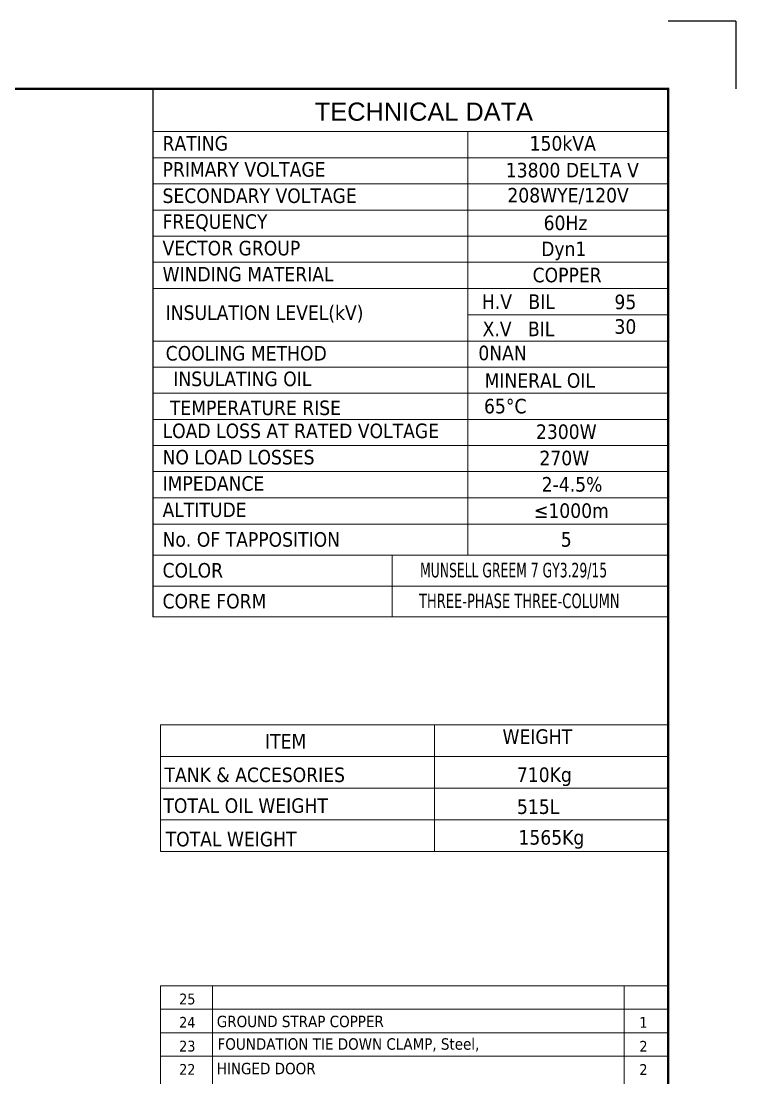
# Model space of a CAD drawing. Header units: millimetres. Extents: x 70841 to 133731, y -170061 to -164340.
# Drawn here: x 85665 to 87639, y -167352 to -164433 of the extents above; entities that cross this region are included whole.
import ezdxf
from ezdxf.enums import TextEntityAlignment as Align

# ---------------------------------------------------------------- set-up
doc = ezdxf.new("R2010")
doc.units = ezdxf.units.MM
doc.header["$LTSCALE"] = 13
for name, color, linetype in [('1', 4, 'Continuous'), ('2', 3, 'Continuous'), ('6文字层', 3, 'Continuous')]:
    doc.layers.add(name, color=color, linetype=linetype)
doc.layers.add('paper', color=254, linetype='Continuous', plot=False)
doc.layers.add('铁心', color=3, linetype='Continuous', lineweight=0)
doc.styles.add('PDF Arial', font='arial.ttf')
doc.styles.add('Tahoma$001', font='tahoma.ttf', dxfattribs={"height": 2.159784})
doc.styles.add('Tahoma_txtstyle_28.87_0_0', font='tahoma.ttf')

msp = doc.modelspace()

# ---------------------------------------------------------------- linework, layer by layer
at = {"layer": '1', "const_width": 6.541}
msp.add_lwpolyline([(80275.938, -169777.647), (87451.938, -169777.647), (87451.938, -164619.897), (80275.938, -164619.897), (80275.938, -169777.647)], dxfattribs=at)
at = {"layer": '2', "ltscale": 10}
msp.add_line((87451.938, -166377.064), (87451.938, -166727.011), dxfattribs=at)
at = {"layer": '6文字层'}
for points in [[(86029.023, -164619.897), (87451.938, -164619.897)], [(86029.023, -164619.897), (86029.023, -166078.675)], [(87451.938, -164619.897), (87451.938, -165462.745)]]:
    msp.add_lwpolyline(points, dxfattribs=at)
at = {"layer": 'paper'}
for q in [(87451.938, -164433.022), (87638.813, -164619.897)]:
    msp.add_line((87638.813, -164433.022), q, dxfattribs=at)
at = {"layer": '铁心'}
for p, q in [((86050.376, -166377.064), (86050.376, -166511.428)), ((86050.376, -166511.428), (86050.376, -166377.064)), ((86050.376, -166377.064), (87451.938, -166377.064)), ((86050.376, -166464.55), (87451.938, -166464.55)), ((86050.376, -166552.037), (87451.938, -166552.037)), ((86050.376, -166639.524), (87451.938, -166639.524)), ((86050.376, -166727.011), (87451.938, -166727.011))]:
    msp.add_line(p, q, dxfattribs=at)
at = {"layer": '铁心', "color": 3, "true_color": 0x00ff00}
for p, q in [((86806.489, -166377.064), (86806.489, -166511.428)), ((86806.489, -166511.428), (86806.489, -166377.064)), ((86050.376, -166635.457), (86050.376, -166511.428)), ((86050.376, -166511.428), (86050.376, -166635.457)), ((86806.489, -166635.457), (86806.489, -166511.428)), ((86806.489, -166511.428), (86806.489, -166635.457)), ((86050.376, -166727.011), (86050.376, -166635.457)), ((86050.376, -166635.457), (86050.376, -166727.011)), ((86806.489, -166727.011), (86806.489, -166635.457)), ((86806.489, -166635.457), (86806.489, -166727.011))]:
    msp.add_line(p, q, dxfattribs=at)
at = {"layer": '铁心'}
for points in [[(86029.023, -164737.854), (87451.938, -164737.854)], [(86898.467, -164737.854), (86898.467, -165908.085)], [(86029.023, -164810.549), (87451.938, -164810.549)], [(86029.023, -164882.558), (87451.938, -164882.558)], [(86029.023, -164955.253), (87451.938, -164955.253)], [(86029.023, -165027.262), (87451.938, -165027.262)], [(86029.023, -165099.271), (87451.938, -165099.271)], [(86029.023, -165171.966), (87451.938, -165171.966)], [(86898.467, -165243.975), (87451.938, -165243.975)], [(86029.023, -165316.669), (87451.938, -165316.669)], [(86029.023, -165388.678), (87451.938, -165388.678)], [(86029.023, -165460.687), (87451.938, -165460.687)], [(86029.023, -165533.382), (87451.938, -165533.382)], [(86029.023, -165605.391), (87451.938, -165605.391)], [(86029.023, -165677.4), (87451.938, -165677.4)], [(86029.023, -165677.4), (87451.938, -165677.4)], [(86029.023, -165750.095), (87451.938, -165750.095)], [(86029.023, -165822.79), (87451.938, -165822.79)], [(86029.023, -165822.79), (87451.938, -165822.79)], [(87451.938, -165822.79), (87451.938, -166078.675)], [(86029.023, -165908.085), (87451.938, -165908.085)], [(86690.229, -165908.085), (86690.229, -166078.675)], [(86029.022, -165993.38), (87451.938, -165993.38)], [(86029.023, -165993.38), (87451.938, -165993.38)], [(86029.022, -166078.675), (87451.938, -166078.675)], [(86029.023, -166078.675), (87451.938, -166078.675)], [(87451.938, -166727.011), (86050.376, -166727.011), (86050.376, -166727.011)], [(86050.376, -167097.677), (86050.376, -168843.272)], [(87451.938, -167097.677), (86050.376, -167097.677), (86050.376, -167097.677)], [(87451.938, -167097.677), (86050.376, -167097.677), (86050.376, -167097.677)], [(86193.86, -167097.677), (86193.86, -168778.877)], [(87330.096, -167097.677), (87330.096, -168778.877)], [(87451.938, -167162.071), (86050.376, -167162.071), (86050.376, -167162.071)], [(87451.938, -167227.802), (86050.376, -167227.802), (86050.376, -167227.802)], [(87451.938, -167227.802), (86050.376, -167227.802), (86050.376, -167227.802)], [(87451.938, -167227.802), (86050.376, -167227.802), (86050.376, -167227.802)], [(87451.938, -167292.196), (86050.376, -167292.196), (86050.376, -167292.196)]]:
    msp.add_lwpolyline(points, dxfattribs=at)

# ---------------------------------------------------------------- texts
for s, height, style, p in [('TECHNICAL DATA', 50.06987, 'PDF Arial', (86476.357, -164708.054)), ('RATING', 40.1901, 'Tahoma$001', (86055.937, -164790.661)), ('150kVA', 40.1901, 'Tahoma$001', (87069.336, -164790.661)), ('PRIMARY VOLTAGE', 40.19014, 'Tahoma$001', (86055.937, -164862.67)), ('13800 DELTA V', 40.19014, 'Tahoma$001', (87003.476, -164864.648)), ('SECONDARY VOLTAGE', 40.19014, 'Tahoma$001', (86055.937, -164935.364)), ('208WYE/120V', 40.19014, 'Tahoma$001', (87007.971, -164933.934)), ('FREQUENCY', 40.1901, 'Tahoma$001', (86055.937, -165006.688)), ('60Hz', 40.1901, 'Tahoma$001', (87108.03, -165010.382)), ('VECTOR GROUP', 40.19014, 'Tahoma$001', (86055.937, -165080.068)), ('Dyn1', 40.1901, 'Tahoma$001', (87101.282, -165082.19)), ('WINDING MATERIAL', 40.19014, 'Tahoma$001', (86055.937, -165152.077)), ('COPPER', 40.1901, 'Tahoma$001', (87077.689, -165154.398)), ('95', 40.1901, 'Tahoma$001', (87303.593, -165228.728)), ('INSULATION LEVEL(kV)', 40.19014, 'Tahoma$001', (86064.577, -165258.324)), ('30', 40.1901, 'Tahoma$001', (87303.687, -165296.647)), ('COOLING METHOD', 40.19014, 'Tahoma$001', (86064.577, -165370.633)), ('0NAN', 40.1901, 'Tahoma$001', (86927.834, -165369.682)), ('LOAD LOSS AT RATED VOLTAGE', 40.19014, 'Tahoma$001', (86055.937, -165584.817)), ('2300W', 40.1901, 'Tahoma$001', (87086.853, -165587.138)), ('NO LOAD LOSSES', 40.19014, 'Tahoma$001', (86055.937, -165657.512)), ('270W', 40.1901, 'Tahoma$001', (87096.461, -165659.832)), ('IMPEDANCE', 40.1901, 'Tahoma$001', (86055.937, -165730.207)), ('2-4.5%%%', 40.1901, 'Tahoma$001', (87102.646, -165732.527)), ('ALTITUDE', 40.1901, 'Tahoma$001', (86055.937, -165802.901)), ('≤1000m', 40.1901, 'Tahoma$001', (87081.446, -165805.222)), ('No. OF TAPPOSITION', 40.19014, 'Tahoma$001', (86055.876, -165884.749)), ('5', 40.19, 'Tahoma$001', (87155.432, -165884.749)), ('COLOR', 40.1901, 'Tahoma$001', (86055.876, -165970.045)), ('GROUND STRAP COPPER', 31.56081, 'Tahoma$001', (86205.725, -167211.888)), ('1', 29.834, 'Tahoma$001', (87372.522, -167213.775)), ('FOUNDATION TIE DOWN CLAMP, Steel, ', 31.5647, 'Tahoma$001', (86207.683, -167274.191)), ('2', 29.834, 'Tahoma$001', (87372.522, -167279.772)), ('HINGED DOOR', 31.56081, 'Tahoma$001', (86205.725, -167342.013)), ('2', 29.834, 'Tahoma$001', (87372.522, -167343.9))]:
    msp.add_text(s, height=height, dxfattribs=dict(at, style=style)).set_placement(p)
at = {"layer": '铁心', "style": 'Tahoma$001'}
for s, height, p in [('H.V   BIL', 40.1901, (87038.344, -165207.871)), ('X.V   BIL', 40.1901, (87038.659, -165283.166)), ('INSULATING OIL', 40.19014, (86276.27, -165421.162)), ('MINERAL OIL', 40.19014, (87097.413, -165425.652)), ('TEMPERATURE RISE ', 40.19014, (86319.96, -165501.109))]:
    msp.add_text(s, height=height, dxfattribs=at).set_placement(p, align=Align.MIDDLE)
msp.add_text('65%%DC', height=40.1901, dxfattribs=at).set_placement((86943.476, -165496.42), align=Align.MIDDLE_LEFT)
at = {"layer": '铁心', "color": 3, "true_color": 0x00ff00, "style": 'Tahoma$001', "width": 0.72}
msp.add_text('MUNSELL GREEM 7 GY3.29/15', height=40.19014, dxfattribs=at).set_placement((86766.931, -165969.435))
at = {"layer": '铁心', "color": 3, "true_color": 0x00ff00}
for s, height, style, p in [('CORE FORM', 40.1901, 'Tahoma$001', (86055.876, -166055.34)), ('ITEM', 40.1901, 'Tahoma$001', (86338.911, -166442.246)), ('TANK & ACCESORIES', 40.19014, 'Tahoma$001', (86061.427, -166534.876)), ('710Kg', 40.1901, 'Tahoma$001', (87034.138, -166534.664)), ('TOTAL OIL WEIGHT', 40.19014, 'Tahoma$001', (86058.352, -166620.029)), ('515L', 40.1901, 'Tahoma$001', (87034.392, -166622.961)), ('TOTAL WEIGHT', 40.19014, 'Tahoma$001', (86064.503, -166712.485)), ('1565Kg', 40.1901, 'Tahoma$001', (87038.531, -166707.768)), ('25', 29.8816, 'Tahoma_txtstyle_28.87_0_0', (86101.811, -167149.088)), ('24', 29.8816, 'Tahoma_txtstyle_28.87_0_0', (86101.811, -167213.483)), ('23', 29.8816, 'Tahoma_txtstyle_28.87_0_0', (86101.811, -167279.213)), ('22', 29.8816, 'Tahoma_txtstyle_28.87_0_0', (86101.811, -167343.607))]:
    msp.add_text(s, height=height, dxfattribs=dict(at, style=style)).set_placement(p)
at = {"layer": '铁心', "style": 'Tahoma$001', "width": 0.76}
msp.add_text('THREE-PHASE THREE-COLUMN', height=40.19014, dxfattribs=at).set_placement((86763.843, -166054.385))
at = {"layer": '铁心', "color": 3, "true_color": 0x00ff00, "insert": (86994.575, -166389.144), "char_height": 40.1901, "width": 467.33137, "attachment_point": 1, "style": 'Tahoma$001'}
msp.add_mtext('WEIGHT', dxfattribs=at)

doc.saveas('drawing.dxf')
